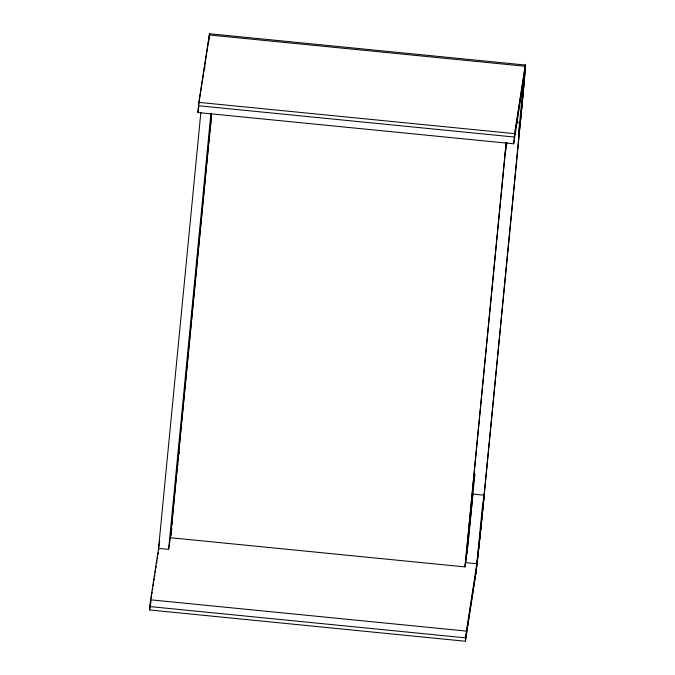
<?xml version="1.0" encoding="UTF-8"?>
<svg xmlns="http://www.w3.org/2000/svg" width="675" height="675" viewBox="0 0 675 675"><rect width="100%" height="100%" fill="white"/><g stroke="black" fill="none" stroke-linecap="round" stroke-linejoin="round"><path stroke-width="1.01" d="M475.841 573.86L482.414 506.174L484.414 493.239A69.247 0.734 -84.3 0 1 475.841 573.86L465.413 641.25L149.614 609.964L150.601 599.813L159.68 541.122M465.413 641.25L466.4 631.1L476.828 563.709A58.86 0.624 -84.3 0 0 484.11 495.18L520.222 122.943A58.86 0.624 -84.3 0 0 524.104 76.41L513.675 143.809L197.876 112.523L198.855 102.372L209.292 34.973A69.247 0.734 -84.3 0 1 209.588 34.054M200.855 112.438L158.557 548.378L168.607 549.374L171.18 532.786M208.558 42.508L208.963 38.357L201.741 85.016M209.047 37.513L209.292 34.973L525.091 66.26A69.247 0.734 -84.3 0 1 520.526 121.002L484.312 493.889A65.779 0.692 -84.3 0 1 476.17 570.476L465.742 637.867L149.943 606.58L150.905 600.362M168.607 549.374L210.904 113.434M211.587 113.316L170.412 537.73L464.965 566.907L465.733 561.921M170.699 535.84L185.245 385.99M185.448 383.889L211.57 114.573M464.965 566.907L506.14 142.493M465.261 565.026L506.25 142.467M467.741 547.425L474.829 474.331L472.753 487.755M513.675 143.809L514.654 133.65L525.091 66.26L518.527 133.937L520.526 121.002M201.42 87.092L198.526 105.756L514.325 137.033L524.762 69.643A65.779 0.692 -84.3 0 1 520.425 121.652M197.876 112.523L198.838 106.296M204.618 68.977L204.938 66.901M210.482 125.82L210.963 122.715M211.283 120.656L211.604 118.589M151.225 598.286L151.546 596.211M151.867 594.143L152.187 592.068M152.508 589.992L152.828 587.917M153.149 585.841L153.63 582.736M153.951 580.66L154.271 578.585M154.592 576.517L154.912 574.442M155.242 572.366L155.562 570.291M155.883 568.223L156.203 566.148M156.684 563.034L157.005 560.959M157.326 558.892L157.646 556.816M157.967 554.74L158.287 552.665M158.608 550.597L158.929 548.522M149.614 609.964L150.896 601.67M178.2 458.578L178.521 456.511M178.841 454.444L179.162 452.377M177.238 468.442L177.879 464.316M171.501 530.71L171.821 528.635M505.035 154.997L506.959 142.602M466.214 558.824L466.695 555.727M467.016 553.66L467.336 551.602M209.554 33.75L525.352 65.036M517.075 122.631L520.222 122.943M198.855 102.372L514.654 133.65M472.576 494.032L484.11 495.18M465.286 562.562L476.828 563.709M150.601 599.813L466.4 631.1M472.913 494.066A58.86 0.624 -84.3 0 1 465.632 562.596M172.463 522.155A58.86 0.624 -84.3 0 1 172.252 523.969M171.627 529.259A58.86 0.624 -84.3 0 1 171.416 530.989M209.115 37.488A65.779 0.692 -84.3 0 1 209.25 37.479M209.588 34.29A69.247 0.734 -84.3 0 1 209.444 37.117"/></g></svg>
